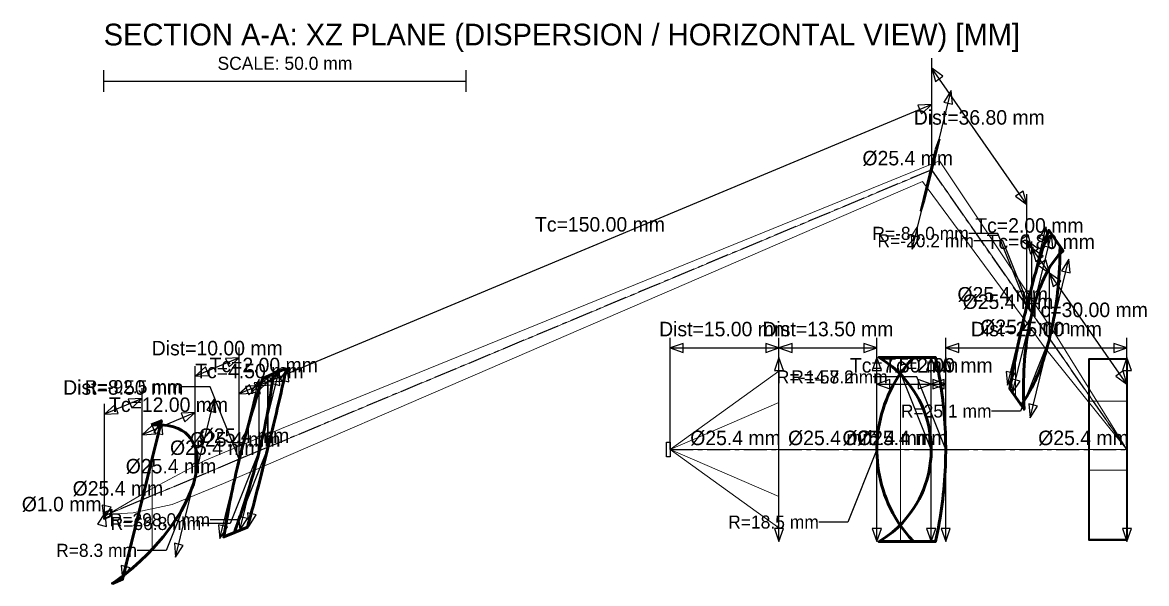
# Model space of a CAD drawing. Header units: metres. Extents: x -89 to 82, y -244 to 119.
# Drawn here: x -89.3 to 65.7, y 41.5 to 118.9 of the extents above; entities that cross this region are included whole.
import ezdxf
from ezdxf.enums import TextEntityAlignment as Align

# ---------------------------------------------------------------- set-up
doc = ezdxf.new("R2010")
doc.units = ezdxf.units.M
doc.linetypes.add('CENTER', pattern=[5.08, 3.175, -0.635, 0.635, -0.635])
for name, color, linetype, lineweight in [('ANNOTATIONS', 3, 'CONTINUOUS', 25), ('DIMENSIONS_LINEAR', 4, 'CONTINUOUS', 25), ('DIMENSIONS_RADIAL', 6, 'CONTINUOUS', 25), ('OPTICAL_AXIS', 1, 'CENTER', 25), ('OPTICS_COMPONENTS', 2, 'CONTINUOUS', 35), ('OPTICS_HATCH', 8, 'CONTINUOUS', 13), ('OPTICS_LENSES', 7, 'CONTINUOUS', 50), ('RAYS_785NM', 1, 'CONTINUOUS', 18), ('RAYS_850NM', 3, 'CONTINUOUS', 18), ('RAYS_900NM', 5, 'CONTINUOUS', 18)]:
    doc.layers.add(name, color=color, linetype=linetype, lineweight=lineweight)
doc.styles.add('OpenSansCondensed-Light', font='OpenSansCondensed-Light.ttf')
doc.dimstyles.new('EZDXF', dxfattribs={"dimtxt": 0.25, "dimasz": 0.175, "dimexe": 0.375, "dimexo": 0.125, "dimgap": 0.1, "dimtad": 1, "dimlfac": 100, "dimzin": 12, "dimdsep": 46, "dimtxsty": 'OpenSansCondensed-Light', "dimblk": 'ARCHTICK', "dimcen": 2.5, "dimazin": 3, "dimtfac": 0.5, "dimtmove": 2, "dimatfit": 3})

# ---------------------------------------------------------------- blocks, each defined once
blk = doc.blocks.new('_ARCHTICK')
at = {"color": 0, "linetype": 'BYBLOCK', "const_width": 0.15}
blk.add_lwpolyline([(-0.5, -0.5), (0.5, 0.5)], dxfattribs=at)

msp = doc.modelspace()

# ---------------------------------------------------------------- hatches: boundary and pattern name
at = {"layer": 'OPTICS_HATCH'}
h = msp.add_hatch(dxfattribs=at)
h.set_pattern_fill('ANSI37', scale=3, angle=45)
h.paths.add_polyline_path([(37.12, 102.79), (35.03, 94.32), (34.56, 92.9), (36.65, 101.38)])
h = msp.add_hatch(dxfattribs=at)
h.set_pattern_fill('ANSI31', scale=2.5, angle=45)
h.paths.add_polyline_path([(54.18, 87.4), (53.86, 87.1), (53.55, 86.78), (53.27, 86.43), (52.99, 86.07), (52.72, 85.7), (52.47, 85.3), (52.22, 84.9), (51.99, 84.48), (51.76, 84.04), (51.55, 83.59), (51.34, 83.14), (51.14, 82.66), (50.95, 82.18), (50.76, 81.69), (50.59, 81.18), (50.42, 80.66), (50.26, 80.14), (50.11, 79.6), (49.96, 79.05), (49.83, 78.49), (49.7, 77.92), (49.57, 77.33), (49.46, 76.74), (49.35, 76.14), (49.25, 75.52), (49.16, 74.9), (49.08, 74.26), (49, 73.61), (48.93, 72.95), (48.87, 72.28), (48.82, 71.59), (48.78, 70.89), (48.75, 70.18), (48.73, 69.45), (48.72, 68.71), (48.73, 67.95), (48.74, 67.17), (48.77, 66.37), (48.81, 65.55), (46.84, 68.37), (46.84, 68.37), (46.95, 68.98), (47.05, 69.59), (47.16, 70.19), (47.27, 70.79), (47.38, 71.39), (47.49, 71.99), (47.6, 72.58), (47.72, 73.17), (47.84, 73.76), (47.96, 74.35), (48.08, 74.93), (48.2, 75.51), (48.33, 76.09), (48.45, 76.67), (48.58, 77.24), (48.71, 77.81), (48.84, 78.38), (48.98, 78.94), (49.11, 79.51), (49.25, 80.07), (49.39, 80.63), (49.53, 81.18), (49.67, 81.73), (49.82, 82.28), (49.96, 82.83), (50.11, 83.37), (50.26, 83.92), (50.42, 84.46), (50.57, 84.99), (50.72, 85.53), (50.88, 86.06), (51.04, 86.59), (51.2, 87.12), (51.36, 87.64), (51.53, 88.16), (51.7, 88.68), (51.86, 89.2), (52.03, 89.71), (52.21, 90.22), (54.18, 87.4)])
h = msp.add_hatch(dxfattribs=at)
h.set_pattern_fill('ANSI31', scale=2.5, angle=45)
h.paths.add_polyline_path([(53.77, 87.98), (53.76, 87.24), (53.75, 86.5), (53.72, 85.78), (53.69, 85.06), (53.65, 84.36), (53.61, 83.67), (53.55, 82.99), (53.49, 82.33), (53.42, 81.67), (53.35, 81.02), (53.26, 80.38), (53.18, 79.75), (53.08, 79.12), (52.98, 78.51), (52.87, 77.91), (52.76, 77.31), (52.64, 76.73), (52.51, 76.15), (52.38, 75.58), (52.25, 75.02), (52.1, 74.47), (51.95, 73.93), (51.8, 73.39), (51.64, 72.87), (51.47, 72.35), (51.29, 71.84), (51.11, 71.34), (50.93, 70.85), (50.73, 70.37), (50.53, 69.9), (50.33, 69.44), (50.11, 68.99), (49.89, 68.55), (49.66, 68.12), (49.43, 67.7), (49.19, 67.29), (48.93, 66.89), (48.67, 66.51), (48.4, 66.14), (48.81, 65.55), (48.81, 65.55), (48.77, 66.37), (48.74, 67.17), (48.73, 67.95), (48.72, 68.71), (48.73, 69.45), (48.75, 70.18), (48.78, 70.89), (48.82, 71.59), (48.87, 72.28), (48.93, 72.95), (49, 73.61), (49.08, 74.26), (49.16, 74.9), (49.25, 75.52), (49.35, 76.14), (49.46, 76.74), (49.57, 77.33), (49.7, 77.92), (49.83, 78.49), (49.96, 79.05), (50.11, 79.6), (50.26, 80.14), (50.42, 80.66), (50.59, 81.18), (50.76, 81.69), (50.95, 82.18), (51.14, 82.66), (51.34, 83.14), (51.55, 83.59), (51.76, 84.04), (51.99, 84.48), (52.22, 84.9), (52.47, 85.3), (52.72, 85.7), (52.99, 86.07), (53.27, 86.43), (53.55, 86.78), (53.86, 87.1), (54.18, 87.4), (53.77, 87.98)])
h = msp.add_hatch(dxfattribs=at)
h.set_pattern_fill('ANSI31', scale=2.5, angle=45)
h.paths.add_polyline_path([(33.55, 72.7), (32.96, 72.05), (32.43, 71.4), (31.94, 70.75), (31.5, 70.09), (31.09, 69.44), (30.72, 68.79), (30.39, 68.14), (30.08, 67.49), (29.81, 66.84), (29.57, 66.19), (29.35, 65.54), (29.16, 64.88), (28.99, 64.23), (28.85, 63.58), (28.73, 62.93), (28.64, 62.28), (28.57, 61.63), (28.53, 60.98), (28.5, 60.33), (28.5, 59.67), (28.53, 59.02), (28.57, 58.37), (28.64, 57.72), (28.73, 57.07), (28.85, 56.42), (28.99, 55.77), (29.16, 55.12), (29.35, 54.46), (29.57, 53.81), (29.81, 53.16), (30.08, 52.51), (30.39, 51.86), (30.72, 51.21), (31.09, 50.56), (31.5, 49.91), (31.94, 49.25), (32.43, 48.6), (32.96, 47.95), (33.55, 47.3), (28.8, 47.3), (28.8, 47.3), (29.79, 47.95), (30.64, 48.6), (31.38, 49.25), (32.02, 49.91), (32.6, 50.56), (33.11, 51.21), (33.56, 51.86), (33.96, 52.51), (34.33, 53.16), (34.64, 53.81), (34.93, 54.46), (35.17, 55.12), (35.38, 55.77), (35.56, 56.42), (35.71, 57.07), (35.82, 57.72), (35.91, 58.37), (35.97, 59.02), (36, 59.67), (36, 60.33), (35.97, 60.98), (35.91, 61.63), (35.82, 62.28), (35.71, 62.93), (35.56, 63.58), (35.38, 64.23), (35.17, 64.88), (34.93, 65.54), (34.64, 66.19), (34.33, 66.84), (33.96, 67.49), (33.56, 68.14), (33.11, 68.79), (32.6, 69.44), (32.02, 70.09), (31.38, 70.75), (30.64, 71.4), (29.79, 72.05), (28.8, 72.7), (33.55, 72.7)])
h = msp.add_hatch(dxfattribs=at)
h.set_pattern_fill('ANSI31', scale=2.5, angle=45)
h.paths.add_polyline_path([(28.8, 72.7), (29.79, 72.05), (30.64, 71.4), (31.38, 70.75), (32.02, 70.09), (32.6, 69.44), (33.11, 68.79), (33.56, 68.14), (33.96, 67.49), (34.33, 66.84), (34.64, 66.19), (34.93, 65.54), (35.17, 64.88), (35.38, 64.23), (35.56, 63.58), (35.71, 62.93), (35.82, 62.28), (35.91, 61.63), (35.97, 60.98), (36, 60.33), (36, 59.67), (35.97, 59.02), (35.91, 58.37), (35.82, 57.72), (35.71, 57.07), (35.56, 56.42), (35.38, 55.77), (35.17, 55.12), (34.93, 54.46), (34.64, 53.81), (34.33, 53.16), (33.96, 52.51), (33.56, 51.86), (33.11, 51.21), (32.6, 50.56), (32.02, 49.91), (31.38, 49.25), (30.64, 48.6), (29.79, 47.95), (28.8, 47.3), (36.57, 47.3), (36.57, 47.3), (36.72, 47.95), (36.85, 48.6), (36.98, 49.25), (37.1, 49.91), (37.22, 50.56), (37.32, 51.21), (37.42, 51.86), (37.51, 52.51), (37.59, 53.16), (37.66, 53.81), (37.73, 54.46), (37.79, 55.12), (37.84, 55.77), (37.89, 56.42), (37.92, 57.07), (37.95, 57.72), (37.98, 58.37), (37.99, 59.02), (38, 59.67), (38, 60.33), (37.99, 60.98), (37.98, 61.63), (37.95, 62.28), (37.92, 62.93), (37.89, 63.58), (37.84, 64.23), (37.79, 64.88), (37.73, 65.54), (37.66, 66.19), (37.59, 66.84), (37.51, 67.49), (37.42, 68.14), (37.32, 68.79), (37.22, 69.44), (37.1, 70.09), (36.98, 70.75), (36.85, 71.4), (36.72, 72.05), (36.57, 72.7), (28.8, 72.7)])
h = msp.add_hatch(dxfattribs=at)
h.set_pattern_fill('ANSI37', scale=3, angle=45)
h.paths.add_polyline_path([(63, 72.5), (63, 47.5), (57.8, 47.5), (57.8, 72.5)])
h = msp.add_hatch(dxfattribs=at)
h.set_pattern_fill('ANSI31', scale=2.5, angle=45)
h.paths.add_polyline_path([(-54.74, 70.41), (-54.8, 69.88), (-54.87, 69.35), (-54.94, 68.82), (-55.02, 68.28), (-55.09, 67.75), (-55.18, 67.21), (-55.26, 66.67), (-55.36, 66.13), (-55.45, 65.59), (-55.55, 65.04), (-55.65, 64.5), (-55.76, 63.95), (-55.87, 63.4), (-55.98, 62.85), (-56.1, 62.3), (-56.22, 61.75), (-56.35, 61.19), (-56.48, 60.63), (-56.61, 60.08), (-56.75, 59.52), (-56.89, 58.95), (-57.04, 58.39), (-57.18, 57.83), (-57.34, 57.26), (-57.49, 56.69), (-57.66, 56.12), (-57.82, 55.55), (-57.99, 54.98), (-58.16, 54.4), (-58.34, 53.82), (-58.52, 53.25), (-58.7, 52.67), (-58.89, 52.08), (-59.08, 51.5), (-59.28, 50.92), (-59.48, 50.33), (-59.68, 49.74), (-59.89, 49.15), (-60.1, 48.56), (-61.57, 47.95), (-61.57, 47.95), (-61.49, 48.49), (-61.4, 49.02), (-61.31, 49.56), (-61.22, 50.11), (-61.12, 50.65), (-61.03, 51.19), (-60.93, 51.74), (-60.82, 52.28), (-60.72, 52.83), (-60.61, 53.38), (-60.49, 53.93), (-60.38, 54.48), (-60.26, 55.03), (-60.14, 55.59), (-60.02, 56.14), (-59.89, 56.69), (-59.76, 57.25), (-59.63, 57.81), (-59.49, 58.37), (-59.36, 58.93), (-59.22, 59.49), (-59.07, 60.05), (-58.93, 60.62), (-58.78, 61.18), (-58.63, 61.75), (-58.47, 62.31), (-58.32, 62.88), (-58.16, 63.45), (-57.99, 64.02), (-57.83, 64.6), (-57.66, 65.17), (-57.49, 65.74), (-57.31, 66.32), (-57.14, 66.89), (-56.96, 67.47), (-56.77, 68.05), (-56.59, 68.63), (-56.4, 69.21), (-56.21, 69.8), (-54.74, 70.41)])
h = msp.add_hatch(dxfattribs=at)
h.set_pattern_fill('ANSI31', scale=2.5, angle=45)
h.paths.add_polyline_path([(-52.94, 71.16), (-53.06, 70.61), (-53.19, 70.05), (-53.31, 69.5), (-53.43, 68.95), (-53.56, 68.39), (-53.68, 67.84), (-53.81, 67.28), (-53.93, 66.72), (-54.06, 66.17), (-54.19, 65.61), (-54.32, 65.05), (-54.45, 64.5), (-54.58, 63.94), (-54.72, 63.38), (-54.85, 62.82), (-54.98, 62.26), (-55.12, 61.71), (-55.25, 61.15), (-55.39, 60.59), (-55.53, 60.03), (-55.67, 59.47), (-55.81, 58.9), (-55.95, 58.34), (-56.09, 57.78), (-56.23, 57.22), (-56.37, 56.66), (-56.52, 56.09), (-56.66, 55.53), (-56.8, 54.97), (-56.95, 54.4), (-57.1, 53.84), (-57.25, 53.27), (-57.39, 52.71), (-57.54, 52.14), (-57.7, 51.58), (-57.85, 51.01), (-58, 50.45), (-58.15, 49.88), (-58.31, 49.31), (-60.1, 48.56), (-60.1, 48.56), (-59.89, 49.15), (-59.68, 49.74), (-59.48, 50.33), (-59.28, 50.92), (-59.08, 51.5), (-58.89, 52.08), (-58.7, 52.67), (-58.52, 53.25), (-58.34, 53.82), (-58.16, 54.4), (-57.99, 54.98), (-57.82, 55.55), (-57.66, 56.12), (-57.49, 56.69), (-57.34, 57.26), (-57.18, 57.83), (-57.04, 58.39), (-56.89, 58.95), (-56.75, 59.52), (-56.61, 60.08), (-56.48, 60.63), (-56.35, 61.19), (-56.22, 61.75), (-56.1, 62.3), (-55.98, 62.85), (-55.87, 63.4), (-55.76, 63.95), (-55.65, 64.5), (-55.55, 65.04), (-55.45, 65.59), (-55.36, 66.13), (-55.26, 66.67), (-55.18, 67.21), (-55.09, 67.75), (-55.02, 68.28), (-54.94, 68.82), (-54.87, 69.35), (-54.8, 69.88), (-54.74, 70.41), (-52.94, 71.16)])
h = msp.add_hatch(dxfattribs=at)
h.set_pattern_fill('ANSI31', scale=2.5, angle=45)
h.paths.add_polyline_path([(-71.57, 63.38), (-70.27, 63.42), (-69.3, 63.32), (-68.52, 63.14), (-67.88, 62.91), (-67.34, 62.63), (-66.89, 62.32), (-66.51, 61.97), (-66.19, 61.6), (-65.93, 61.21), (-65.71, 60.8), (-65.53, 60.37), (-65.4, 59.92), (-65.31, 59.46), (-65.25, 58.98), (-65.23, 58.49), (-65.24, 57.98), (-65.28, 57.46), (-65.36, 56.92), (-65.46, 56.38), (-65.6, 55.82), (-65.77, 55.24), (-65.97, 54.66), (-66.2, 54.06), (-66.47, 53.44), (-66.76, 52.82), (-67.1, 52.18), (-67.47, 51.52), (-67.87, 50.85), (-68.32, 50.16), (-68.81, 49.45), (-69.35, 48.72), (-69.95, 47.97), (-70.61, 47.19), (-71.33, 46.38), (-72.14, 45.54), (-73.06, 44.66), (-74.11, 43.71), (-75.36, 42.69), (-76.94, 41.53), (-75.53, 42.11), (-75.53, 42.11), (-75.39, 42.67), (-75.26, 43.23), (-75.12, 43.79), (-74.98, 44.36), (-74.84, 44.92), (-74.71, 45.48), (-74.57, 46.04), (-74.43, 46.6), (-74.29, 47.16), (-74.16, 47.72), (-74.02, 48.28), (-73.88, 48.84), (-73.74, 49.4), (-73.61, 49.96), (-73.47, 50.52), (-73.33, 51.08), (-73.19, 51.64), (-73.06, 52.2), (-72.92, 52.76), (-72.78, 53.32), (-72.64, 53.88), (-72.51, 54.44), (-72.37, 55), (-72.23, 55.56), (-72.09, 56.12), (-71.96, 56.68), (-71.82, 57.24), (-71.68, 57.8), (-71.54, 58.36), (-71.41, 58.92), (-71.27, 59.48), (-71.13, 60.04), (-70.99, 60.6), (-70.86, 61.16), (-70.72, 61.72), (-70.58, 62.28), (-70.44, 62.84), (-70.31, 63.4), (-70.17, 63.96), (-71.57, 63.38)])

# ---------------------------------------------------------------- linework, layer by layer
at = {"layer": 'ANNOTATIONS'}
for p, q in [((-78.14, 109.29), (-78.14, 112.29)), ((-28.14, 109.29), (-28.14, 112.29)), ((-78.14, 110.79), (-28.14, 110.79))]:
    msp.add_line(p, q, dxfattribs=at)
msp.add_lwpolyline([(0, 61), (0, 59), (-0.5, 59), (-0.5, 61)], close=True, dxfattribs=at)
at = {"layer": 'DIMENSIONS_LINEAR'}
for p, q in [((36.07, 98.56), (36.07, 113.96)), ((49.18, 93.79), (36.07, 112.56)), ((33.39, 87.63), (38.76, 109.48)), ((36.07, 107.56), (-55.46, 69.31)), ((36.07, 98.56), (36.07, 108.46)), ((49.18, 79.79), (49.18, 95.19)), ((46.5, 68.86), (51.86, 90.71)), ((47.21, 67.84), (52.58, 89.69)), ((49.18, 79.79), (49.18, 89.69)), ((49.89, 87.77), (49.18, 88.79)), ((49.89, 78.77), (49.89, 88.67)), ((49.89, 78.77), (49.89, 88.67)), ((52.32, 84.3), (49.89, 87.77)), ((49.63, 64.38), (55, 86.22)), ((52.32, 75.3), (52.32, 85.2)), ((52.32, 75.3), (52.32, 85.2)), ((63, 69), (52.32, 84.3)), ((0, 60), (0, 75.4)), ((15, 60), (15, 75.4)), ((15, 60), (15, 75.4)), ((28.5, 60), (28.5, 75.4)), ((38, 60), (38, 75.4)), ((63, 60), (63, 75.4)), ((-59.43, 58.65), (-59.43, 74.05)), ((0, 74), (15, 74)), ((15, 74), (28.5, 74)), ((38, 74), (63, 74)), ((-59.43, 72.65), (-65.53, 70.1)), ((-65.53, 56.1), (-65.53, 71.5)), ((15, 47.3), (15, 72.7)), ((28.5, 47.3), (28.5, 72.7)), ((36, 47.3), (36, 72.7)), ((38, 47.3), (38, 72.7)), ((63, 47.3), (63, 72.7)), ((-59.36, 48.87), (-54, 70.72)), ((-58.14, 49.38), (-52.78, 71.23)), ((-55.46, 60.31), (-55.46, 70.21)), ((-55.46, 60.31), (-55.46, 70.21)), ((28.5, 60), (28.5, 69.9)), ((36, 60), (36, 69.9)), ((36, 60), (36, 69.9)), ((38, 60), (38, 69.9)), ((63, 60), (63, 69.9)), ((-72.85, 53.04), (-72.85, 68.44)), ((-62.11, 47.72), (-56.74, 69.57)), ((-56.68, 68.8), (-59.43, 67.65)), ((-59.43, 58.65), (-59.43, 68.55)), ((-56.68, 59.8), (-56.68, 69.7)), ((-56.68, 59.8), (-56.68, 69.7)), ((-55.46, 69.31), (-56.68, 68.8)), ((28.5, 69), (36, 69)), ((36, 69), (38, 69)), ((-72.85, 67.04), (-78.04, 64.87)), ((-68.21, 45.17), (-62.85, 67.02)), ((-78.04, 50.87), (-78.04, 66.27)), ((-65.53, 56.1), (-65.53, 66)), ((-75.53, 42.11), (-70.17, 63.96)), ((-65.53, 65.1), (-72.85, 62.04)), ((-72.85, 53.04), (-72.85, 62.94)), ((-78.14, 50.44), (-77.93, 51.3))]:
    msp.add_line(p, q, dxfattribs=at)
for points in [[(36.07, 112.56), (36.59, 110.72), (37.62, 111.44)], [(38.76, 109.48), (37.72, 107.88), (38.94, 107.58)], [(36.07, 107.56), (34.17, 107.44), (34.66, 106.28)], [(49.18, 93.79), (48.67, 95.62), (47.63, 94.9)], [(51.86, 90.71), (50.82, 89.11), (52.05, 88.81)], [(33.39, 87.63), (34.43, 89.23), (33.21, 89.53)], [(49.89, 87.77), (49.38, 89.6), (48.35, 88.88)], [(49.18, 88.79), (49.7, 86.95), (50.73, 87.67)], [(52.58, 89.69), (51.53, 88.09), (52.76, 87.79)], [(49.89, 87.77), (50.41, 85.93), (51.44, 86.65)], [(52.32, 84.3), (51.8, 86.14), (50.77, 85.42)], [(55, 86.22), (53.96, 84.63), (55.18, 84.33)], [(52.32, 84.3), (52.83, 82.46), (53.86, 83.18)], [(0, 74), (1.8, 73.37), (1.8, 74.63)], [(15, 74), (13.2, 74.63), (13.2, 73.37)], [(15, 74), (16.8, 73.37), (16.8, 74.63)], [(28.5, 74), (26.7, 74.63), (26.7, 73.37)], [(38, 74), (39.8, 73.37), (39.8, 74.63)], [(63, 74), (61.2, 74.63), (61.2, 73.37)], [(-65.53, 70.1), (-63.62, 70.21), (-64.11, 71.37)], [(-59.43, 72.65), (-61.33, 72.54), (-60.84, 71.37)], [(15, 72.7), (14.37, 70.9), (15.63, 70.9)], [(28.5, 72.7), (27.87, 70.9), (29.13, 70.9)], [(36, 72.7), (35.37, 70.9), (36.63, 70.9)], [(38, 72.7), (37.37, 70.9), (38.63, 70.9)], [(63, 72.7), (62.37, 70.9), (63.63, 70.9)], [(-56.68, 68.8), (-54.78, 68.91), (-55.26, 70.07)], [(-55.46, 69.31), (-53.56, 69.42), (-54.04, 70.58)], [(-54, 70.72), (-55.04, 69.12), (-53.82, 68.82)], [(-52.78, 71.23), (-53.82, 69.63), (-52.59, 69.33)], [(46.5, 68.86), (47.54, 70.46), (46.32, 70.76)], [(63, 69), (62.49, 70.84), (61.45, 70.12)], [(-59.43, 67.65), (-57.52, 67.76), (-58.01, 68.92)], [(-56.68, 68.8), (-58.58, 68.68), (-58.1, 67.52)], [(-56.74, 69.57), (-57.78, 67.97), (-56.56, 67.67)], [(-55.46, 69.31), (-57.36, 69.19), (-56.88, 68.03)], [(28.5, 69), (30.3, 68.37), (30.3, 69.63)], [(36, 69), (34.2, 69.63), (34.2, 68.37)], [(36, 69), (37.8, 68.37), (37.8, 69.63)], [(38, 69), (36.2, 69.63), (36.2, 68.37)], [(47.21, 67.84), (48.25, 69.44), (47.03, 69.74)], [(-72.85, 67.04), (-74.75, 66.93), (-74.27, 65.76)], [(-62.85, 67.02), (-63.89, 65.42), (-62.66, 65.12)], [(-78.04, 64.87), (-76.13, 64.98), (-76.62, 66.15)], [(49.63, 64.38), (50.67, 65.97), (49.45, 66.27)], [(-70.17, 63.96), (-71.21, 62.36), (-69.99, 62.06)], [(-65.53, 65.1), (-67.43, 64.99), (-66.95, 63.82)], [(-72.85, 62.04), (-70.95, 62.15), (-71.43, 63.31)], [(-77.93, 51.3), (-78.97, 49.7), (-77.75, 49.4)], [(-78.14, 50.44), (-77.1, 52.04), (-78.33, 52.34)], [(-58.14, 49.38), (-57.1, 50.98), (-58.32, 51.28)], [(-62.11, 47.72), (-61.07, 49.32), (-62.29, 49.62)], [(-59.36, 48.87), (-58.32, 50.47), (-59.54, 50.77)], [(15, 47.3), (15.63, 49.1), (14.37, 49.1)], [(28.5, 47.3), (29.13, 49.1), (27.87, 49.1)], [(36, 47.3), (36.63, 49.1), (35.37, 49.1)], [(38, 47.3), (38.63, 49.1), (37.37, 49.1)], [(63, 47.3), (63.63, 49.1), (62.37, 49.1)], [(-68.21, 45.17), (-67.17, 46.77), (-68.39, 47.07)], [(-75.53, 42.11), (-74.49, 43.71), (-75.72, 44.01)]]:
    msp.add_lwpolyline(points, close=True, dxfattribs=at)
at = {"layer": 'OPTICAL_AXIS'}
for p, q in [((36.07, 98.56), (-55.46, 60.31)), ((49.18, 79.79), (36.07, 98.56)), ((49.89, 78.77), (49.18, 79.79)), ((52.32, 75.3), (49.89, 78.77)), ((63, 60), (52.32, 75.3)), ((-56.68, 59.8), (-59.43, 58.65)), ((-55.46, 60.31), (-56.68, 59.8)), ((0, 60), (15, 60)), ((15, 60), (28.5, 60)), ((28.5, 60), (36, 60)), ((36, 60), (38, 60)), ((38, 60), (63, 60)), ((-59.43, 58.65), (-65.53, 56.1)), ((-65.53, 56.1), (-72.85, 53.04)), ((-72.85, 53.04), (-78.04, 50.87))]:
    msp.add_line(p, q, dxfattribs=at)
at = {"layer": 'OPTICS_COMPONENTS'}
for points in [[(37.12, 102.79), (35.03, 94.32), (34.56, 92.9), (36.65, 101.38)], [(63, 72.5), (63, 47.5), (57.8, 47.5), (57.8, 72.5)], [(-77.93, 51.3), (-78.14, 50.44), (-77.23, 50.82), (-77.02, 51.68)]]:
    msp.add_lwpolyline(points, close=True, dxfattribs=at)
at = {"layer": 'OPTICS_LENSES'}
for points in [[(54.18, 87.4), (53.86, 87.1), (53.55, 86.78), (53.27, 86.43), (52.99, 86.07), (52.72, 85.7), (52.47, 85.3), (52.22, 84.9), (51.99, 84.48), (51.76, 84.04), (51.55, 83.59), (51.34, 83.14), (51.14, 82.66), (50.95, 82.18), (50.76, 81.69), (50.59, 81.18), (50.42, 80.66), (50.26, 80.14), (50.11, 79.6), (49.96, 79.05), (49.83, 78.49), (49.7, 77.92), (49.57, 77.33), (49.46, 76.74), (49.35, 76.14), (49.25, 75.52), (49.16, 74.9), (49.08, 74.26), (49, 73.61), (48.93, 72.95), (48.87, 72.28), (48.82, 71.59), (48.78, 70.89), (48.75, 70.18), (48.73, 69.45), (48.72, 68.71), (48.73, 67.95), (48.74, 67.17), (48.77, 66.37), (48.81, 65.55), (46.84, 68.37), (46.84, 68.37), (46.95, 68.98), (47.05, 69.59), (47.16, 70.19), (47.27, 70.79), (47.38, 71.39), (47.49, 71.99), (47.6, 72.58), (47.72, 73.17), (47.84, 73.76), (47.96, 74.35), (48.08, 74.93), (48.2, 75.51), (48.33, 76.09), (48.45, 76.67), (48.58, 77.24), (48.71, 77.81), (48.84, 78.38), (48.98, 78.94), (49.11, 79.51), (49.25, 80.07), (49.39, 80.63), (49.53, 81.18), (49.67, 81.73), (49.82, 82.28), (49.96, 82.83), (50.11, 83.37), (50.26, 83.92), (50.42, 84.46), (50.57, 84.99), (50.72, 85.53), (50.88, 86.06), (51.04, 86.59), (51.2, 87.12), (51.36, 87.64), (51.53, 88.16), (51.7, 88.68), (51.86, 89.2), (52.03, 89.71), (52.21, 90.22), (54.18, 87.4)], [(53.77, 87.98), (53.76, 87.24), (53.75, 86.5), (53.72, 85.78), (53.69, 85.06), (53.65, 84.36), (53.61, 83.67), (53.55, 82.99), (53.49, 82.33), (53.42, 81.67), (53.35, 81.02), (53.26, 80.38), (53.18, 79.75), (53.08, 79.12), (52.98, 78.51), (52.87, 77.91), (52.76, 77.31), (52.64, 76.73), (52.51, 76.15), (52.38, 75.58), (52.25, 75.02), (52.1, 74.47), (51.95, 73.93), (51.8, 73.39), (51.64, 72.87), (51.47, 72.35), (51.29, 71.84), (51.11, 71.34), (50.93, 70.85), (50.73, 70.37), (50.53, 69.9), (50.33, 69.44), (50.11, 68.99), (49.89, 68.55), (49.66, 68.12), (49.43, 67.7), (49.19, 67.29), (48.93, 66.89), (48.67, 66.51), (48.4, 66.14), (48.81, 65.55), (48.81, 65.55), (48.77, 66.37), (48.74, 67.17), (48.73, 67.95), (48.72, 68.71), (48.73, 69.45), (48.75, 70.18), (48.78, 70.89), (48.82, 71.59), (48.87, 72.28), (48.93, 72.95), (49, 73.61), (49.08, 74.26), (49.16, 74.9), (49.25, 75.52), (49.35, 76.14), (49.46, 76.74), (49.57, 77.33), (49.7, 77.92), (49.83, 78.49), (49.96, 79.05), (50.11, 79.6), (50.26, 80.14), (50.42, 80.66), (50.59, 81.18), (50.76, 81.69), (50.95, 82.18), (51.14, 82.66), (51.34, 83.14), (51.55, 83.59), (51.76, 84.04), (51.99, 84.48), (52.22, 84.9), (52.47, 85.3), (52.72, 85.7), (52.99, 86.07), (53.27, 86.43), (53.55, 86.78), (53.86, 87.1), (54.18, 87.4), (53.77, 87.98)], [(33.55, 72.7), (32.96, 72.05), (32.43, 71.4), (31.94, 70.75), (31.5, 70.09), (31.09, 69.44), (30.72, 68.79), (30.39, 68.14), (30.08, 67.49), (29.81, 66.84), (29.57, 66.19), (29.35, 65.54), (29.16, 64.88), (28.99, 64.23), (28.85, 63.58), (28.73, 62.93), (28.64, 62.28), (28.57, 61.63), (28.53, 60.98), (28.5, 60.33), (28.5, 59.67), (28.53, 59.02), (28.57, 58.37), (28.64, 57.72), (28.73, 57.07), (28.85, 56.42), (28.99, 55.77), (29.16, 55.12), (29.35, 54.46), (29.57, 53.81), (29.81, 53.16), (30.08, 52.51), (30.39, 51.86), (30.72, 51.21), (31.09, 50.56), (31.5, 49.91), (31.94, 49.25), (32.43, 48.6), (32.96, 47.95), (33.55, 47.3), (28.8, 47.3), (28.8, 47.3), (29.79, 47.95), (30.64, 48.6), (31.38, 49.25), (32.02, 49.91), (32.6, 50.56), (33.11, 51.21), (33.56, 51.86), (33.96, 52.51), (34.33, 53.16), (34.64, 53.81), (34.93, 54.46), (35.17, 55.12), (35.38, 55.77), (35.56, 56.42), (35.71, 57.07), (35.82, 57.72), (35.91, 58.37), (35.97, 59.02), (36, 59.67), (36, 60.33), (35.97, 60.98), (35.91, 61.63), (35.82, 62.28), (35.71, 62.93), (35.56, 63.58), (35.38, 64.23), (35.17, 64.88), (34.93, 65.54), (34.64, 66.19), (34.33, 66.84), (33.96, 67.49), (33.56, 68.14), (33.11, 68.79), (32.6, 69.44), (32.02, 70.09), (31.38, 70.75), (30.64, 71.4), (29.79, 72.05), (28.8, 72.7), (33.55, 72.7)], [(28.8, 72.7), (29.79, 72.05), (30.64, 71.4), (31.38, 70.75), (32.02, 70.09), (32.6, 69.44), (33.11, 68.79), (33.56, 68.14), (33.96, 67.49), (34.33, 66.84), (34.64, 66.19), (34.93, 65.54), (35.17, 64.88), (35.38, 64.23), (35.56, 63.58), (35.71, 62.93), (35.82, 62.28), (35.91, 61.63), (35.97, 60.98), (36, 60.33), (36, 59.67), (35.97, 59.02), (35.91, 58.37), (35.82, 57.72), (35.71, 57.07), (35.56, 56.42), (35.38, 55.77), (35.17, 55.12), (34.93, 54.46), (34.64, 53.81), (34.33, 53.16), (33.96, 52.51), (33.56, 51.86), (33.11, 51.21), (32.6, 50.56), (32.02, 49.91), (31.38, 49.25), (30.64, 48.6), (29.79, 47.95), (28.8, 47.3), (36.57, 47.3), (36.57, 47.3), (36.72, 47.95), (36.85, 48.6), (36.98, 49.25), (37.1, 49.91), (37.22, 50.56), (37.32, 51.21), (37.42, 51.86), (37.51, 52.51), (37.59, 53.16), (37.66, 53.81), (37.73, 54.46), (37.79, 55.12), (37.84, 55.77), (37.89, 56.42), (37.92, 57.07), (37.95, 57.72), (37.98, 58.37), (37.99, 59.02), (38, 59.67), (38, 60.33), (37.99, 60.98), (37.98, 61.63), (37.95, 62.28), (37.92, 62.93), (37.89, 63.58), (37.84, 64.23), (37.79, 64.88), (37.73, 65.54), (37.66, 66.19), (37.59, 66.84), (37.51, 67.49), (37.42, 68.14), (37.32, 68.79), (37.22, 69.44), (37.1, 70.09), (36.98, 70.75), (36.85, 71.4), (36.72, 72.05), (36.57, 72.7), (28.8, 72.7)], [(-54.74, 70.41), (-54.8, 69.88), (-54.87, 69.35), (-54.94, 68.82), (-55.02, 68.28), (-55.09, 67.75), (-55.18, 67.21), (-55.26, 66.67), (-55.36, 66.13), (-55.45, 65.59), (-55.55, 65.04), (-55.65, 64.5), (-55.76, 63.95), (-55.87, 63.4), (-55.98, 62.85), (-56.1, 62.3), (-56.22, 61.75), (-56.35, 61.19), (-56.48, 60.63), (-56.61, 60.08), (-56.75, 59.52), (-56.89, 58.95), (-57.04, 58.39), (-57.18, 57.83), (-57.34, 57.26), (-57.49, 56.69), (-57.66, 56.12), (-57.82, 55.55), (-57.99, 54.98), (-58.16, 54.4), (-58.34, 53.82), (-58.52, 53.25), (-58.7, 52.67), (-58.89, 52.08), (-59.08, 51.5), (-59.28, 50.92), (-59.48, 50.33), (-59.68, 49.74), (-59.89, 49.15), (-60.1, 48.56), (-61.57, 47.95), (-61.57, 47.95), (-61.49, 48.49), (-61.4, 49.02), (-61.31, 49.56), (-61.22, 50.11), (-61.12, 50.65), (-61.03, 51.19), (-60.93, 51.74), (-60.82, 52.28), (-60.72, 52.83), (-60.61, 53.38), (-60.49, 53.93), (-60.38, 54.48), (-60.26, 55.03), (-60.14, 55.59), (-60.02, 56.14), (-59.89, 56.69), (-59.76, 57.25), (-59.63, 57.81), (-59.49, 58.37), (-59.36, 58.93), (-59.22, 59.49), (-59.07, 60.05), (-58.93, 60.62), (-58.78, 61.18), (-58.63, 61.75), (-58.47, 62.31), (-58.32, 62.88), (-58.16, 63.45), (-57.99, 64.02), (-57.83, 64.6), (-57.66, 65.17), (-57.49, 65.74), (-57.31, 66.32), (-57.14, 66.89), (-56.96, 67.47), (-56.77, 68.05), (-56.59, 68.63), (-56.4, 69.21), (-56.21, 69.8), (-54.74, 70.41)], [(-52.94, 71.16), (-53.06, 70.61), (-53.19, 70.05), (-53.31, 69.5), (-53.43, 68.95), (-53.56, 68.39), (-53.68, 67.84), (-53.81, 67.28), (-53.93, 66.72), (-54.06, 66.17), (-54.19, 65.61), (-54.32, 65.05), (-54.45, 64.5), (-54.58, 63.94), (-54.72, 63.38), (-54.85, 62.82), (-54.98, 62.26), (-55.12, 61.71), (-55.25, 61.15), (-55.39, 60.59), (-55.53, 60.03), (-55.67, 59.47), (-55.81, 58.9), (-55.95, 58.34), (-56.09, 57.78), (-56.23, 57.22), (-56.37, 56.66), (-56.52, 56.09), (-56.66, 55.53), (-56.8, 54.97), (-56.95, 54.4), (-57.1, 53.84), (-57.25, 53.27), (-57.39, 52.71), (-57.54, 52.14), (-57.7, 51.58), (-57.85, 51.01), (-58, 50.45), (-58.15, 49.88), (-58.31, 49.31), (-60.1, 48.56), (-60.1, 48.56), (-59.89, 49.15), (-59.68, 49.74), (-59.48, 50.33), (-59.28, 50.92), (-59.08, 51.5), (-58.89, 52.08), (-58.7, 52.67), (-58.52, 53.25), (-58.34, 53.82), (-58.16, 54.4), (-57.99, 54.98), (-57.82, 55.55), (-57.66, 56.12), (-57.49, 56.69), (-57.34, 57.26), (-57.18, 57.83), (-57.04, 58.39), (-56.89, 58.95), (-56.75, 59.52), (-56.61, 60.08), (-56.48, 60.63), (-56.35, 61.19), (-56.22, 61.75), (-56.1, 62.3), (-55.98, 62.85), (-55.87, 63.4), (-55.76, 63.95), (-55.65, 64.5), (-55.55, 65.04), (-55.45, 65.59), (-55.36, 66.13), (-55.26, 66.67), (-55.18, 67.21), (-55.09, 67.75), (-55.02, 68.28), (-54.94, 68.82), (-54.87, 69.35), (-54.8, 69.88), (-54.74, 70.41), (-52.94, 71.16)], [(-71.57, 63.38), (-70.27, 63.42), (-69.3, 63.32), (-68.52, 63.14), (-67.88, 62.91), (-67.34, 62.63), (-66.89, 62.32), (-66.51, 61.97), (-66.19, 61.6), (-65.93, 61.21), (-65.71, 60.8), (-65.53, 60.37), (-65.4, 59.92), (-65.31, 59.46), (-65.25, 58.98), (-65.23, 58.49), (-65.24, 57.98), (-65.28, 57.46), (-65.36, 56.92), (-65.46, 56.38), (-65.6, 55.82), (-65.77, 55.24), (-65.97, 54.66), (-66.2, 54.06), (-66.47, 53.44), (-66.76, 52.82), (-67.1, 52.18), (-67.47, 51.52), (-67.87, 50.85), (-68.32, 50.16), (-68.81, 49.45), (-69.35, 48.72), (-69.95, 47.97), (-70.61, 47.19), (-71.33, 46.38), (-72.14, 45.54), (-73.06, 44.66), (-74.11, 43.71), (-75.36, 42.69), (-76.94, 41.53), (-75.53, 42.11), (-75.53, 42.11), (-75.39, 42.67), (-75.26, 43.23), (-75.12, 43.79), (-74.98, 44.36), (-74.84, 44.92), (-74.71, 45.48), (-74.57, 46.04), (-74.43, 46.6), (-74.29, 47.16), (-74.16, 47.72), (-74.02, 48.28), (-73.88, 48.84), (-73.74, 49.4), (-73.61, 49.96), (-73.47, 50.52), (-73.33, 51.08), (-73.19, 51.64), (-73.06, 52.2), (-72.92, 52.76), (-72.78, 53.32), (-72.64, 53.88), (-72.51, 54.44), (-72.37, 55), (-72.23, 55.56), (-72.09, 56.12), (-71.96, 56.68), (-71.82, 57.24), (-71.68, 57.8), (-71.54, 58.36), (-71.41, 58.92), (-71.27, 59.48), (-71.13, 60.04), (-70.99, 60.6), (-70.86, 61.16), (-70.72, 61.72), (-70.58, 62.28), (-70.44, 62.84), (-70.31, 63.4), (-70.17, 63.96), (-71.57, 63.38)]]:
    msp.add_lwpolyline(points, close=True, dxfattribs=at)
at = {"layer": 'RAYS_785NM'}
for p, q in [((34.81, 96.96), (-57.73, 56.97)), ((48.42, 78.53), (34.81, 96.96)), ((49.16, 77.52), (48.42, 78.53)), ((51.59, 74.16), (49.16, 77.52)), ((63, 60), (51.59, 74.16)), ((0, 60), (15, 70.8)), ((0, 60), (15, 66.48)), ((0, 60), (15, 49.2)), ((0, 60), (15, 53.52)), ((0, 60), (15, 60)), ((15, 60), (28.5, 60)), ((28.5, 60), (36, 60)), ((36, 60), (38, 60)), ((38, 60), (63, 60)), ((-59.05, 56.42), (-61.62, 55.32)), ((-57.73, 56.97), (-59.05, 56.42)), ((-61.62, 55.32), (-68.7, 52.41)), ((-74.06, 51.25), (-77.93, 51.03)), ((-68.7, 52.41), (-74.06, 51.25))]:
    msp.add_line(p, q, dxfattribs=at)
at = {"layer": 'RAYS_850NM'}
for p, q in [((36.07, 98.56), (-55.46, 60.31)), ((49.18, 79.79), (36.07, 98.56)), ((49.89, 78.77), (49.18, 79.79)), ((52.32, 75.3), (49.89, 78.77)), ((63, 60), (52.32, 75.3)), ((0, 60), (15, 70.8)), ((0, 60), (15, 66.48)), ((-56.68, 59.8), (-59.43, 58.65)), ((-55.46, 60.31), (-56.68, 59.8)), ((0, 60), (15, 49.2)), ((0, 60), (15, 53.52)), ((0, 60), (15, 60)), ((15, 60), (28.5, 60)), ((28.5, 60), (36, 60)), ((36, 60), (38, 60)), ((38, 60), (63, 60)), ((-59.43, 58.65), (-65.53, 56.1)), ((-65.53, 56.1), (-72.85, 53.04)), ((-72.85, 53.04), (-78.04, 50.87))]:
    msp.add_line(p, q, dxfattribs=at)
at = {"layer": 'RAYS_900NM'}
for p, q in [((37.12, 99.79), (-53.61, 62.89)), ((49.82, 80.77), (37.12, 99.79)), ((50.53, 79.72), (49.82, 80.77)), ((52.89, 76.23), (50.53, 79.72)), ((63, 60), (52.89, 76.23)), ((0, 60), (15, 70.8)), ((0, 60), (15, 66.48)), ((-54.89, 62.36), (-57.49, 61.29)), ((-53.61, 62.89), (-54.89, 62.36)), ((-57.49, 61.29), (-64.27, 58.43)), ((0, 60), (15, 49.2)), ((0, 60), (15, 53.52)), ((0, 60), (15, 60)), ((15, 60), (28.5, 60)), ((28.5, 60), (36, 60)), ((36, 60), (38, 60)), ((38, 60), (63, 60)), ((-64.27, 58.43), (-71.88, 54.38)), ((-71.88, 54.38), (-78.13, 50.74))]:
    msp.add_line(p, q, dxfattribs=at)

# ---------------------------------------------------------------- texts
at = {"layer": 'ANNOTATIONS'}
msp.add_text('SECTION A-A: XZ PLANE (DISPERSION / HORIZONTAL VIEW) [MM]', height=3, dxfattribs=at).set_placement((-78.14, 114.79), align=Align.BOTTOM_LEFT)
msp.add_text('SCALE: 50.0 mm', height=1.8, dxfattribs=at).set_placement((-53.14, 111.79), align=Align.BOTTOM_CENTER)
at = {"layer": 'DIMENSIONS_LINEAR'}
for s, p in [('Dist=36.80 mm', (42.63, 104.17)), ('%%c25.4 mm', (32.76, 98.56)), ('Tc=150.00 mm', (-9.69, 89.43)), ('Tc=2.00 mm', (49.54, 89.28)), ('Tc=6.80 mm', (51.1, 87.03)), ('%%c25.4 mm', (45.86, 79.79)), ('%%c25.4 mm', (46.58, 78.77)), ('Tc=30.00 mm', (57.66, 77.65)), ('Dist=15.00 mm', (7.5, 75)), ('Dist=13.50 mm', (21.75, 75)), ('Dist=25.00 mm', (50.5, 75)), ('%%c25.4 mm', (49, 75.3)), ('Dist=10.00 mm', (-62.48, 72.37)), ('Tc=4.50 mm', (-58.05, 69.22)), ('Tc=2.00 mm', (-56.07, 70.05)), ('Tc=7.50 mm', (32.25, 70)), ('Tc=2.00 mm', (37, 70)), ('Dist=8.50 mm', (-75.44, 66.95)), ('Tc=12.00 mm', (-69.19, 64.57)), ('%%c25.4 mm', (-60, 59.8)), ('%%c25.4 mm', (-58.78, 60.31)), ('%%c25.4 mm', (9, 60)), ('%%c25.4 mm', (22.5, 60)), ('%%c25.4 mm', (30, 60)), ('%%c25.4 mm', (32, 60)), ('%%c25.4 mm', (57, 60)), ('%%c25.4 mm', (-62.74, 58.65)), ('%%c25.4 mm', (-68.85, 56.1)), ('%%c25.4 mm', (-76.17, 53.04)), ('%%c1.0 mm', (-83.93, 50.87))]:
    msp.add_text(s, height=2, dxfattribs=at).set_placement(p, align=Align.BOTTOM_CENTER)
at = {"layer": 'DIMENSIONS_RADIAL'}
for s, p in [('R=-84.0 mm', (41.18, 89.79)), ('R=-20.2 mm', (41.89, 88.77)), ('R=-14.8 mm', (28, 70)), ('R=-57.2 mm', (30, 70)), ('R=-92.5 mm', (-67.43, 68.65)), ('R=25.1 mm', (44.32, 65.3)), ('R=298.0 mm', (-63.46, 50.31)), ('R=66.8 mm', (-64.68, 49.8)), ('R=18.5 mm', (20.5, 50)), ('R=8.3 mm', (-73.53, 46.1))]:
    msp.add_text(s, height=1.8, dxfattribs=at).set_placement(p, align=Align.MIDDLE_RIGHT)

# ---------------------------------------------------------------- leaders
for points in [[(49.18, 79.79), (45.18, 89.79), (41.18, 89.79)], [(49.89, 78.77), (45.89, 88.77), (41.89, 88.77)], [(52.32, 75.3), (48.32, 65.3), (44.32, 65.3)], [(36, 60), (32, 70), (28, 70)], [(38, 60), (34, 70), (30, 70)], [(-59.43, 58.65), (-63.43, 68.65), (-67.43, 68.65)], [(-56.68, 59.8), (-60.68, 49.8), (-64.68, 49.8)], [(-55.46, 60.31), (-59.46, 50.31), (-63.46, 50.31)], [(28.5, 60), (24.5, 50), (20.5, 50)], [(-65.53, 56.1), (-69.53, 46.1), (-73.53, 46.1)]]:
    msp.add_leader(points, dimstyle='EZDXF', dxfattribs=at)

doc.saveas('drawing.dxf')
